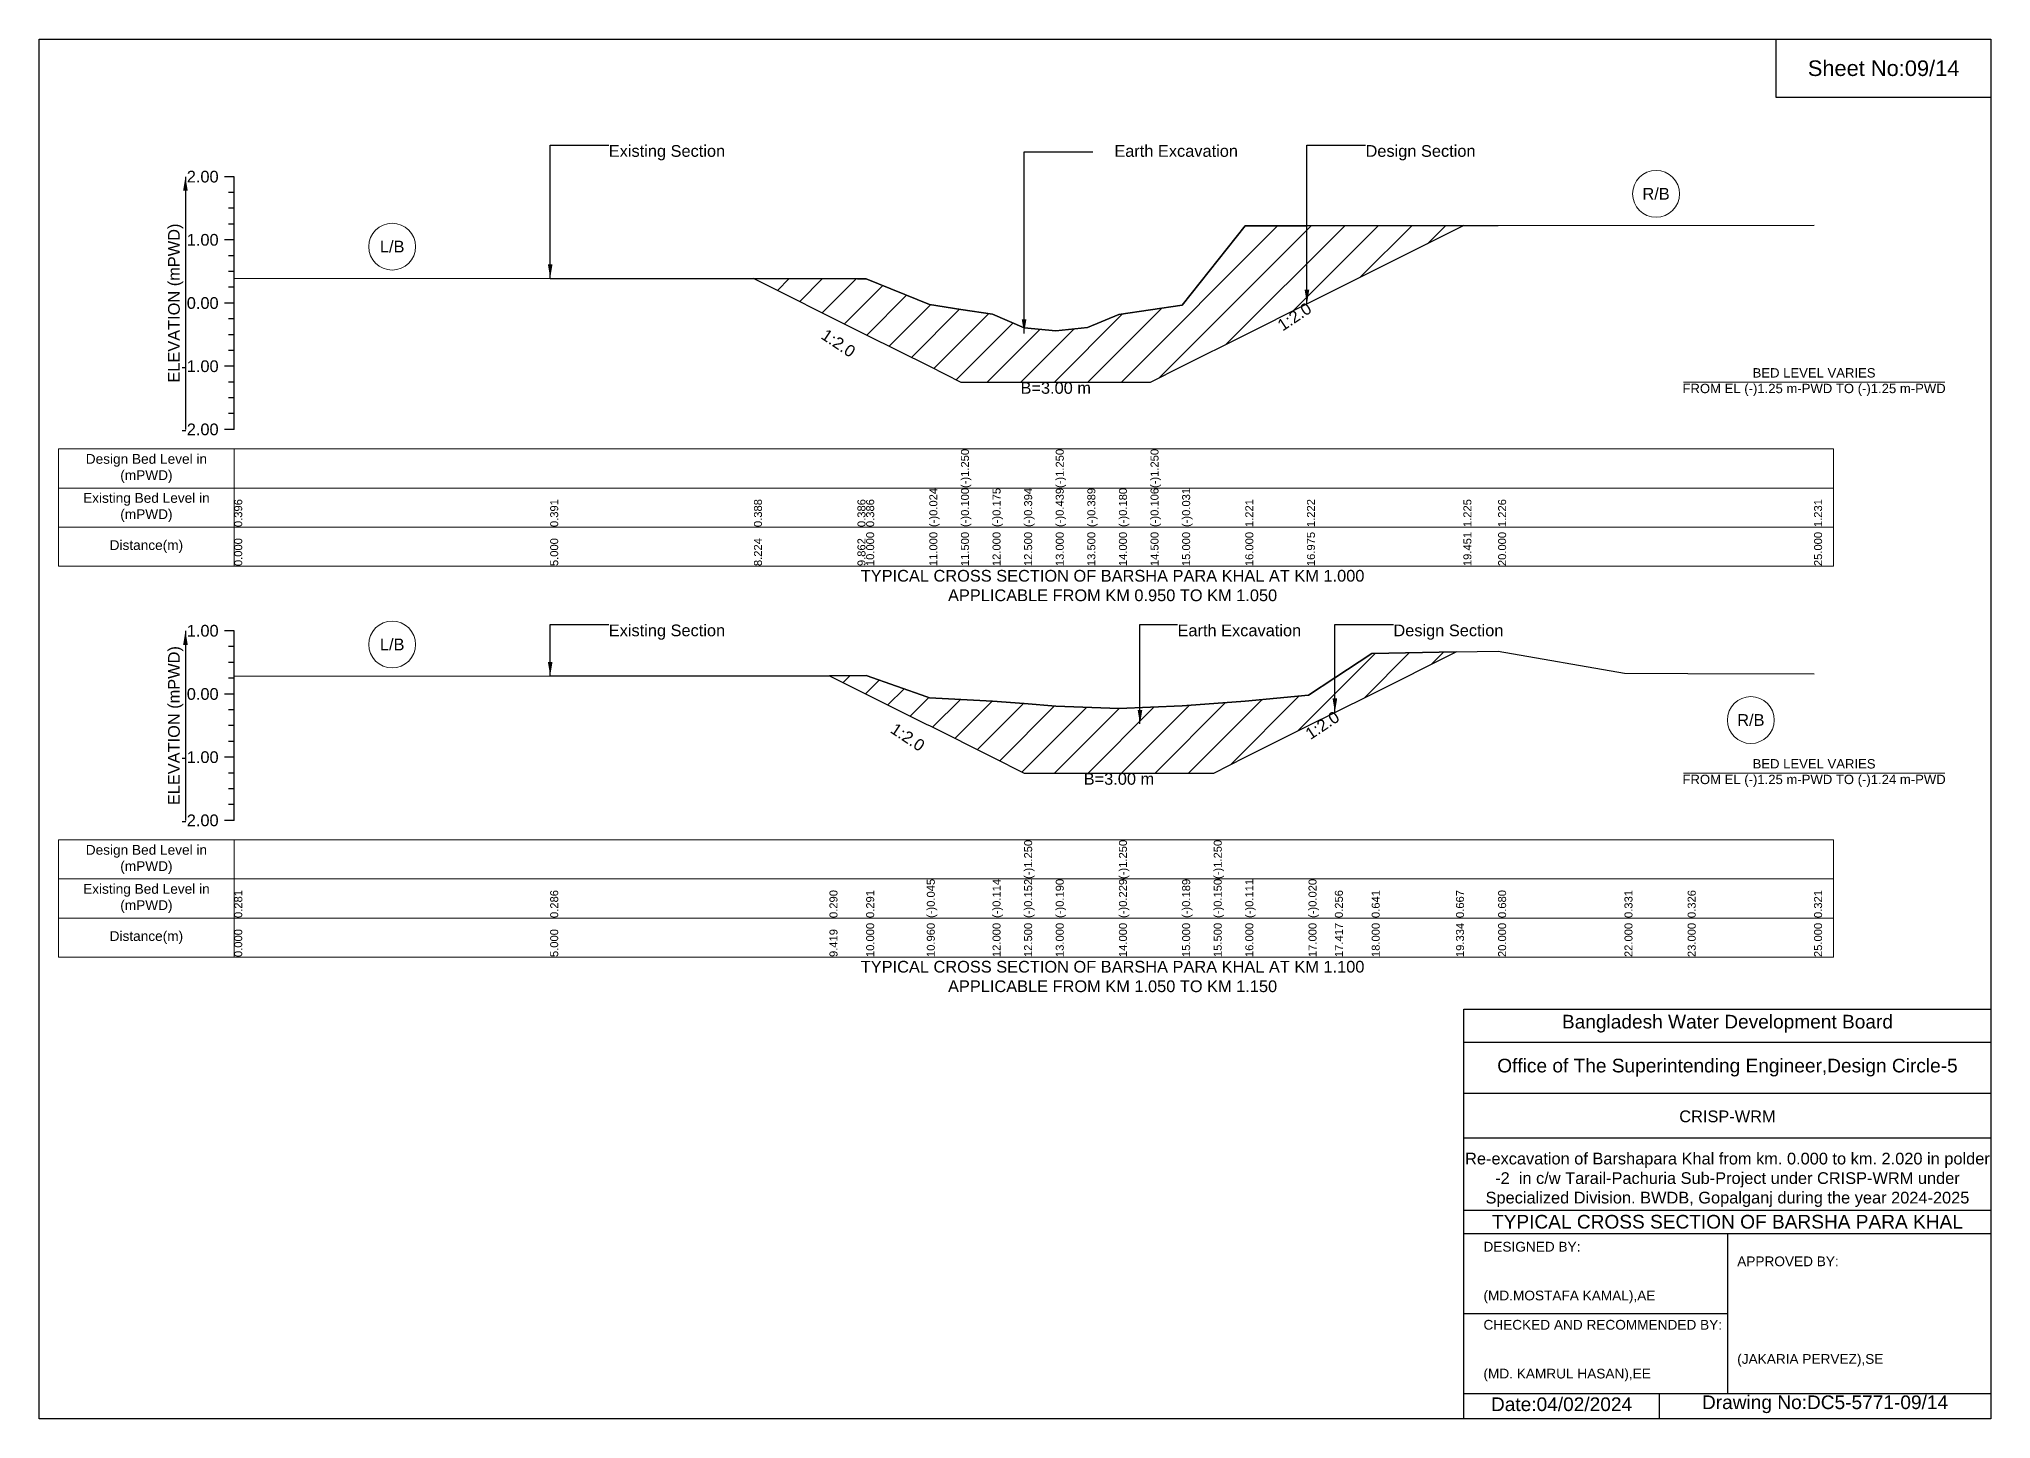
# Model space of a CAD drawing. Header units: inches. Extents: x 91000 to 248000, y -12937 to 0.
# Drawn here: x 180000 to 188000, y -5656 to 0 of the extents above; entities that cross this region are included whole.
import ezdxf

# ---------------------------------------------------------------- set-up
doc = ezdxf.new("R2010")
doc.units = ezdxf.units.IN
doc.header["$LTSCALE"] = 7
doc.header["$MEASUREMENT"] = 0
for name, color, linetype, lineweight in [('Cross section Data Border', 7, 'Continuous', 9), ('Cross Section Labels', 7, 'Continuous', 9), ('Existing_Bed_Level for Xsection', 7, 'Continuous', 25)]:
    doc.layers.add(name, color=color, linetype=linetype, lineweight=lineweight)
doc.styles.get("Standard").update_dxf_attribs({"font": 'arial.ttf'})
doc.dimstyles.get("Standard").update_dxf_attribs({"dimtxt": 0.18, "dimasz": 0.18, "dimexe": 0.18, "dimexo": 0.0625, "dimgap": 0.09, "dimtad": 0, "dimtih": 1, "dimtoh": 1, "dimdec": 4, "dimzin": 0, "dimdsep": 46, "dimtxsty": 'Standard', "dimcen": 0.09, "dimadec": 0, "dimazin": 0, "dimtfac": 1, "dimtdec": 4, "dimtofl": 0, "dimtmove": 0, "dimatfit": 3, "dimfxl": 1, "dimtolj": 1, "dimtzin": 0, "dimarcsym": 0})

msp = doc.modelspace()

# ---------------------------------------------------------------- hatches: boundary and pattern name
at = {"layer": 'Existing_Bed_Level for Xsection'}
h = msp.add_hatch(dxfattribs=at)
h.set_pattern_fill('ANSI31', color=256, scale=777, style=0)
h.paths.add_polyline_path([(182930.1, -981.9), (183354.3, -1194), (183390, -1211.8), (183649, -1341.3), (183778.5, -1406), (183908, -1406), (184037.5, -1406), (184167, -1406), (184296.5, -1406), (184426, -1406), (184555.5, -1406), (184685, -1341.3), (184944, -1211.8), (185196.6, -1085.5), (185837.7, -764.9), (185196.6, -765.7), (184944, -766.1), (184685, -1090.3), (184555.5, -1109.6), (184426, -1128.9), (184296.5, -1183), (184167, -1196), (184037.5, -1184.3), (183908, -1127.6), (183778.5, -1108.1), (183649, -1088.5), (183390, -982.3), (183354.3, -982.3)])
h = msp.add_hatch(dxfattribs=at)
h.set_pattern_fill('ANSI31', color=256, scale=777, style=0)
h.set_pattern_definition([(45, (0, 320), (-68.677746, 68.677746), [])])
h.paths.add_polyline_path([(183239.6, -2609.5), (183390, -2684.7), (183638.5, -2809), (183649, -2814.2), (183908, -2943.7), (184037.5, -3008.4), (184167, -3008.4), (184426, -3008.4), (184685, -3008.4), (184814.5, -3008.4), (184944, -2943.7), (185203, -2814.2), (185311, -2760.2), (185462, -2684.7), (185807.5, -2511.9), (185462, -2518.7), (185311, -2618.5), (185203, -2689.9), (184944, -2713.4), (184814.5, -2723.5), (184685, -2733.6), (184426, -2744), (184167, -2733.9), (184037.5, -2724.1), (183908, -2714.2), (183649, -2700), (183638.5, -2696.3), (183390, -2609.3)])

# ---------------------------------------------------------------- linework, layer by layer
for points in [[(180000, 0), (188000, 0), (188000, -5656), (180000, -5656)], [(187120, 0), (188000, 0), (188000, -240), (187120, -240)]]:
    msp.add_lwpolyline(points, close=True)
for points in [[(185840, -5656), (185840, -3976), (188000, -3976)], [(185840, -4112), (188000, -4112)], [(185840, -4320), (188000, -4320)], [(185840, -4504), (188000, -4504)], [(185840, -4800), (188000, -4800)], [(185840, -4896), (188000, -4896)], [(186920, -4896), (186920, -5552)], [(185840, -5224), (186920, -5224)], [(185840, -5552), (188000, -5552)], [(186640, -5552), (186640, -5656)]]:
    msp.add_lwpolyline(points)
at = {"layer": 'Cross section Data Border'}
for points in [[(180080, -1680.3), (187355, -1680.3), (187355, -2160.3), (180080, -2160.3)], [(180080, -3282.7), (187355, -3282.7), (187355, -3762.7), (180080, -3762.7)]]:
    msp.add_lwpolyline(points, close=True, dxfattribs=at)
for points in [[(180800, -1680.3), (180800, -2160.3)], [(180080, -1840.3), (187355, -1840.3)], [(180080, -2000.3), (187355, -2000.3)], [(180800, -3282.7), (180800, -3762.7)], [(180080, -3442.7), (187355, -3442.7)], [(180080, -3602.7), (187355, -3602.7)]]:
    msp.add_lwpolyline(points, dxfattribs=at)
at = {"layer": 'Cross Section Labels'}
for points in [[(186739.2, -1406), (187810.8, -1406)], [(186739.2, -3008.4), (187810.8, -3008.4)]]:
    msp.add_lwpolyline(points, dxfattribs=at)
for centre in [(186627.5, -634.6), (181447.5, -850.9), (181447.5, -2481.8), (187016, -2791.4)]:
    msp.add_circle(centre, 96, dxfattribs=at)
at = {"layer": 'Existing_Bed_Level for Xsection'}
for points in [[(180800, -564.3), (180760, -564.3)], [(180800, -629), (180776, -629)], [(180800, -1600.3), (180800, -1341.3), (180800, -1082.3), (180800, -823.3), (180800, -564.3)], [(180800, -693.8), (180776, -693.8)], [(180800, -758.5), (180776, -758.5)], [(180800, -979.7), (182095, -981), (182930.1, -981.9), (183354.3, -982.3), (183390, -982.3), (183649, -1088.5), (183778.5, -1108.1), (183778.5, -1108.1), (183908, -1127.6), (184037.5, -1184.3), (184167, -1196), (184167, -1196), (184296.5, -1183), (184426, -1128.9), (184555.5, -1109.6), (184555.5, -1109.6), (184685, -1090.3), (184944, -766.1), (185196.6, -765.7), (185837.7, -764.9), (185980, -764.8), (187275, -763.5)], [(180800, -823.3), (180760, -823.3)], [(180800, -888), (180776, -888)], [(180800, -952.8), (180776, -952.8)], [(180800, -1017.5), (180776, -1017.5)], [(180800, -1082.3), (180760, -1082.3)], [(180800, -1147), (180776, -1147)], [(180800, -1211.8), (180776, -1211.8)], [(180800, -1276.5), (180776, -1276.5)], [(180800, -1341.3), (180760, -1341.3)], [(180800, -1406), (180776, -1406)], [(180800, -1470.8), (180776, -1470.8)], [(180800, -1535.5), (180776, -1535.5)], [(180800, -1600.3), (180760, -1600.3)], [(180800, -2425.7), (180760, -2425.7)], [(180800, -3202.7), (180800, -2943.7), (180800, -2684.7), (180800, -2425.7)], [(180800, -2490.4), (180776, -2490.4)], [(180800, -2555.2), (180776, -2555.2)], [(180800, -2611.9), (182095, -2610.6), (183239.6, -2609.5), (183390, -2609.3), (183638.5, -2696.3), (183649, -2700), (183908, -2714.2), (184037.5, -2724.1), (184037.5, -2724.1), (184167, -2733.9), (184426, -2744), (184426, -2744), (184685, -2733.6), (184814.5, -2723.5), (184814.5, -2723.5), (184944, -2713.4), (185203, -2689.9), (185311, -2618.5), (185462, -2518.7), (185807.5, -2511.9), (185980, -2508.6), (186498, -2599), (186757, -2600.3), (187275, -2601.6)], [(180800, -2619.9), (180776, -2619.9)], [(180800, -2684.7), (180760, -2684.7)], [(180800, -2749.4), (180776, -2749.4)], [(180800, -2814.2), (180776, -2814.2)], [(180800, -2878.9), (180776, -2878.9)], [(180800, -2943.7), (180760, -2943.7)], [(180800, -3008.4), (180776, -3008.4)], [(180800, -3073.2), (180776, -3073.2)], [(180800, -3137.9), (180776, -3137.9)], [(180800, -3202.7), (180760, -3202.7)]]:
    msp.add_lwpolyline(points, dxfattribs=at)
for points in [[(182930.1, -981.9), (182930.1, -981.9), (183354.3, -1194), (183390, -1211.8), (183649, -1341.3), (183778.5, -1406), (183778.5, -1406), (183908, -1406), (184037.5, -1406), (184167, -1406), (184167, -1406), (184296.5, -1406), (184426, -1406), (184555.5, -1406), (184555.5, -1406), (184685, -1341.3), (184944, -1211.8), (185196.6, -1085.5), (185837.7, -764.9), (185196.6, -765.7), (184944, -766.1), (184685, -1090.3), (184555.5, -1109.6), (184555.5, -1109.6), (184426, -1128.9), (184296.5, -1183), (184167, -1196), (184167, -1196), (184037.5, -1184.3), (183908, -1127.6), (183778.5, -1108.1), (183778.5, -1108.1), (183649, -1088.5), (183390, -982.3), (183354.3, -982.3), (182930.1, -981.9)], [(183239.6, -2609.5), (183239.6, -2609.5), (183390, -2684.7), (183638.5, -2809), (183649, -2814.2), (183908, -2943.7), (184037.5, -3008.4), (184037.5, -3008.4), (184167, -3008.4), (184426, -3008.4), (184426, -3008.4), (184685, -3008.4), (184814.5, -3008.4), (184814.5, -3008.4), (184944, -2943.7), (185203, -2814.2), (185311, -2760.2), (185462, -2684.7), (185807.5, -2511.9), (185807.5, -2511.9), (185807.5, -2511.9), (185462, -2518.7), (185311, -2618.5), (185203, -2689.9), (184944, -2713.4), (184814.5, -2723.5), (184814.5, -2723.5), (184685, -2733.6), (184426, -2744), (184426, -2744), (184167, -2733.9), (184037.5, -2724.1), (184037.5, -2724.1), (183908, -2714.2), (183649, -2700), (183638.5, -2696.3), (183390, -2609.3), (183239.6, -2609.5)]]:
    msp.add_lwpolyline(points, close=True, dxfattribs=at)

# ---------------------------------------------------------------- texts
at = {"attachment_point": 5}
for s, insert, char_height in [('Sheet No:09/14', (187560, -120), 64), ('Bangladesh Water Development Board', (186920, -4036), 56), ('Office of The Superintending Engineer,Design Circle-5', (186920, -4216), 56)]:
    msp.add_mtext(s, dxfattribs=dict(at, insert=insert, char_height=char_height))
for s, insert, char_height, width, attachment_point in [('CRISP-WRM', (186920, -4416), 48, 2240, 5), ('Re-excavation of Barshapara Khal from km. 0.000 to km. 2.020 in polder -2  in c/w Tarail-Pachuria Sub-Project under CRISP-WRM under Specialized Division. BWDB, Gopalganj during the year 2024-2025', (186920, -4676), 48, 2160, 5), ('TYPICAL CROSS SECTION OF BARSHA PARA KHAL', (186920, -4848), 56, 2240, 5), ('DESIGNED BY:^J^J^J(MD.MOSTAFA KAMAL),AE', (185920, -5056), 40, 1120, 4), ('APPROVED BY:^J^J^J^J^J^J(JAKARIA PERVEZ),SE', (186960, -5216), 40, 1120, 4), ('CHECKED AND RECOMMENDED BY:^J^J^J(MD. KAMRUL HASAN),EE', (185920, -5376), 40, 1120, 4), ('Date:04/02/2024', (186240, -5596), 56, 1120, 5), ('Drawing No:DC5-5771-09/14', (187320, -5596), 56, 1760, 5)]:
    msp.add_mtext(s, dxfattribs=dict(insert=insert, char_height=char_height, width=width, attachment_point=attachment_point))
at = {"layer": 'Cross section Data Border', "char_height": 40, "width": 640, "attachment_point": 5}
for s, insert in [('Design Bed Level in (mPWD)', (180440, -1760.3)), ('Existing Bed Level in (mPWD)', (180440, -1920.3)), ('Distance(m)', (180440, -2080.3)), ('Design Bed Level in (mPWD)', (180440, -3362.7)), ('Existing Bed Level in (mPWD)', (180440, -3522.7)), ('Distance(m)', (180440, -3682.7))]:
    msp.add_mtext(s, dxfattribs=dict(at, insert=insert))
at = {"layer": 'Cross Section Labels'}
for s, insert, char_height, attachment_point in [('Existing Section', (182335, -434.8), 48, 1), ('Earth Excavation', (184407, -434.8), 48, 1), ('Design Section', (185436.6, -434.8), 48, 1), ('R/B', (186627.5, -634.6), 48, 5), ('L/B', (181447.5, -850.9), 48, 5), ('BED LEVEL VARIES ^JFROM EL (-)1.25 m-PWD TO (-)1.25 m-PWD', (187275, -1406), 38.4, 5), ('B=3.00 m', (184167, -1406), 48, 2), ('TYPICAL CROSS SECTION OF BARSHA PARA KHAL AT KM 1.000^JAPPLICABLE FROM KM 0.950 TO KM 1.050', (184400, -2240.3), 48, 5), ('Existing Section', (182335, -2399.8), 48, 1), ('Earth Excavation', (184666, -2399.8), 48, 1), ('Design Section', (185550.9, -2399.8), 48, 1), ('L/B', (181447.5, -2481.8), 48, 5), ('R/B', (187016, -2791.4), 48, 5), ('BED LEVEL VARIES ^JFROM EL (-)1.25 m-PWD TO (-)1.24 m-PWD', (187275, -3008.4), 38.4, 5), ('B=3.00 m', (184426, -3008.4), 48, 2), ('TYPICAL CROSS SECTION OF BARSHA PARA KHAL AT KM 1.100^JAPPLICABLE FROM KM 1.050 TO KM 1.150', (184400, -3842.7), 48, 5)]:
    msp.add_mtext(s, dxfattribs=dict(at, insert=insert, char_height=char_height, attachment_point=attachment_point))
at = {"layer": 'Cross Section Labels', "char_height": 48, "attachment_point": 2}
for insert, rotation in [((185131.9, -1117.9), 33.69007), ((183289.6, -1226.3), 326.30993), ((185246.3, -2792.6), 33.69007), ((183573.8, -2841.3), 326.30993)]:
    msp.add_mtext('1:2.0', dxfattribs=dict(at, insert=insert, rotation=rotation))
at = {"layer": 'Existing_Bed_Level for Xsection', "char_height": 48, "attachment_point": 6}
for s, insert in [('2.00', (180736, -564.3)), ('1.00', (180736, -823.3)), ('0.00', (180736, -1082.3)), ('-1.00', (180736, -1341.3)), ('-2.00', (180736, -1600.3)), ('1.00', (180736, -2425.7)), ('0.00', (180736, -2684.7)), ('-1.00', (180736, -2943.7)), ('-2.00', (180736, -3202.7))]:
    msp.add_mtext(s, dxfattribs=dict(at, insert=insert))
at = {"layer": 'Existing_Bed_Level for Xsection', "rotation": 90}
for s, insert, char_height, attachment_point in [('ELEVATION (mPWD)', (180560, -1082.3), 48, 5), ('(-)1.250', (183778.5, -1840.3), 32.8, 1), ('(-)1.250', (184167, -1840.3), 32.8, 1), ('(-)1.250', (184555.5, -1840.3), 32.8, 1), ('0.396', (180800, -2000.3), 32.8, 1), ('0.391', (182095, -2000.3), 32.8, 1), ('0.388', (182930.1, -2000.3), 32.8, 1), ('0.386', (183354.3, -2000.3), 32.8, 1), ('0.386', (183390, -2000.3), 32.8, 1), ('(-)0.024', (183649, -2000.3), 32.8, 1), ('(-)0.100', (183778.5, -2000.3), 32.8, 1), ('(-)0.175', (183908, -2000.3), 32.8, 1), ('(-)0.394', (184037.5, -2000.3), 32.8, 1), ('(-)0.439', (184167, -2000.3), 32.8, 1), ('(-)0.389', (184296.5, -2000.3), 32.8, 1), ('(-)0.180', (184426, -2000.3), 32.8, 1), ('(-)0.106', (184555.5, -2000.3), 32.8, 1), ('(-)0.031', (184685, -2000.3), 32.8, 1), ('1.221', (184944, -2000.3), 32.8, 1), ('1.222', (185196.6, -2000.3), 32.8, 1), ('1.225', (185837.7, -2000.3), 32.8, 1), ('1.226', (185980, -2000.3), 32.8, 1), ('1.231', (187275, -2000.3), 32.8, 1), ('0.000', (180800, -2160.3), 32.8, 1), ('5.000', (182095, -2160.3), 32.8, 1), ('8.224', (182930.1, -2160.3), 32.8, 1), ('9.862', (183354.3, -2160.3), 32.8, 1), ('10.000', (183390, -2160.3), 32.8, 1), ('11.000', (183649, -2160.3), 32.8, 1), ('11.500', (183778.5, -2160.3), 32.8, 1), ('12.000', (183908, -2160.3), 32.8, 1), ('12.500', (184037.5, -2160.3), 32.8, 1), ('13.000', (184167, -2160.3), 32.8, 1), ('13.500', (184296.5, -2160.3), 32.8, 1), ('14.000', (184426, -2160.3), 32.8, 1), ('14.500', (184555.5, -2160.3), 32.8, 1), ('15.000', (184685, -2160.3), 32.8, 1), ('16.000', (184944, -2160.3), 32.8, 1), ('16.975', (185196.6, -2160.3), 32.8, 1), ('19.451', (185837.7, -2160.3), 32.8, 1), ('20.000', (185980, -2160.3), 32.8, 1), ('25.000', (187275, -2160.3), 32.8, 1), ('ELEVATION (mPWD)', (180560, -2814.2), 48, 5), ('(-)1.250', (184037.5, -3442.7), 32.8, 1), ('(-)1.250', (184426, -3442.7), 32.8, 1), ('(-)1.250', (184814.5, -3442.7), 32.8, 1), ('0.281', (180800, -3602.7), 32.8, 1), ('0.286', (182095, -3602.7), 32.8, 1), ('0.290', (183239.6, -3602.7), 32.8, 1), ('0.291', (183390, -3602.7), 32.8, 1), ('(-)0.045', (183638.5, -3602.7), 32.8, 1), ('(-)0.114', (183908, -3602.7), 32.8, 1), ('(-)0.152', (184037.5, -3602.7), 32.8, 1), ('(-)0.190', (184167, -3602.7), 32.8, 1), ('(-)0.229', (184426, -3602.7), 32.8, 1), ('(-)0.189', (184685, -3602.7), 32.8, 1), ('(-)0.150', (184814.5, -3602.7), 32.8, 1), ('(-)0.111', (184944, -3602.7), 32.8, 1), ('(-)0.020', (185203, -3602.7), 32.8, 1), ('0.256', (185311, -3602.7), 32.8, 1), ('0.641', (185462, -3602.7), 32.8, 1), ('0.667', (185807.5, -3602.7), 32.8, 1), ('0.680', (185980, -3602.7), 32.8, 1), ('0.331', (186498, -3602.7), 32.8, 1), ('0.326', (186757, -3602.7), 32.8, 1), ('0.321', (187275, -3602.7), 32.8, 1), ('0.000', (180800, -3762.7), 32.8, 1), ('5.000', (182095, -3762.7), 32.8, 1), ('9.419', (183239.6, -3762.7), 32.8, 1), ('10.000', (183390, -3762.7), 32.8, 1), ('10.960', (183638.5, -3762.7), 32.8, 1), ('12.000', (183908, -3762.7), 32.8, 1), ('12.500', (184037.5, -3762.7), 32.8, 1), ('13.000', (184167, -3762.7), 32.8, 1), ('14.000', (184426, -3762.7), 32.8, 1), ('15.000', (184685, -3762.7), 32.8, 1), ('15.500', (184814.5, -3762.7), 32.8, 1), ('16.000', (184944, -3762.7), 32.8, 1), ('17.000', (185203, -3762.7), 32.8, 1), ('17.417', (185311, -3762.7), 32.8, 1), ('18.000', (185462, -3762.7), 32.8, 1), ('19.334', (185807.5, -3762.7), 32.8, 1), ('20.000', (185980, -3762.7), 32.8, 1), ('22.000', (186498, -3762.7), 32.8, 1), ('23.000', (186757, -3762.7), 32.8, 1), ('25.000', (187275, -3762.7), 32.8, 1)]:
    msp.add_mtext(s, dxfattribs=dict(at, insert=insert, char_height=char_height, attachment_point=attachment_point))

# ---------------------------------------------------------------- leaders
at = {"layer": 'Cross Section Labels', "annotation_type": 0, "has_hookline": 1, "hookline_direction": 0}
for points, text_width in [([(182095, -981), (182095, -434.8), (182334.9, -434.8)], 467.2), ([(184037.2, -1206.3), (184037.2, -462.6), (184318.7, -462.6)], 497), ([(185196.6, -1085.5), (185196.6, -434.8), (185436.5, -434.8)], 441.2), ([(182095, -2610.6), (182095, -2399.8), (182334.9, -2399.8)], 467.2), ([(184512.3, -2807.5), (184512.3, -2399.8), (184665.9, -2399.8)], 497), ([(185311, -2760.2), (185311, -2399.8), (185550.8, -2399.8)], 441.2)]:
    msp.add_leader(points, dimstyle='Standard', override={"dimasz": 57.6}, dxfattribs=dict(at, text_width=text_width))
at = {"layer": 'Existing_Bed_Level for Xsection'}
for points in [[(180600, -564.3), (180600, -1600.3)], [(180600, -2425.7), (180600, -3202.7)]]:
    msp.add_leader(points, dimstyle='Standard', override={"dimasz": 57.6}, dxfattribs=at)

doc.saveas('drawing.dxf')
